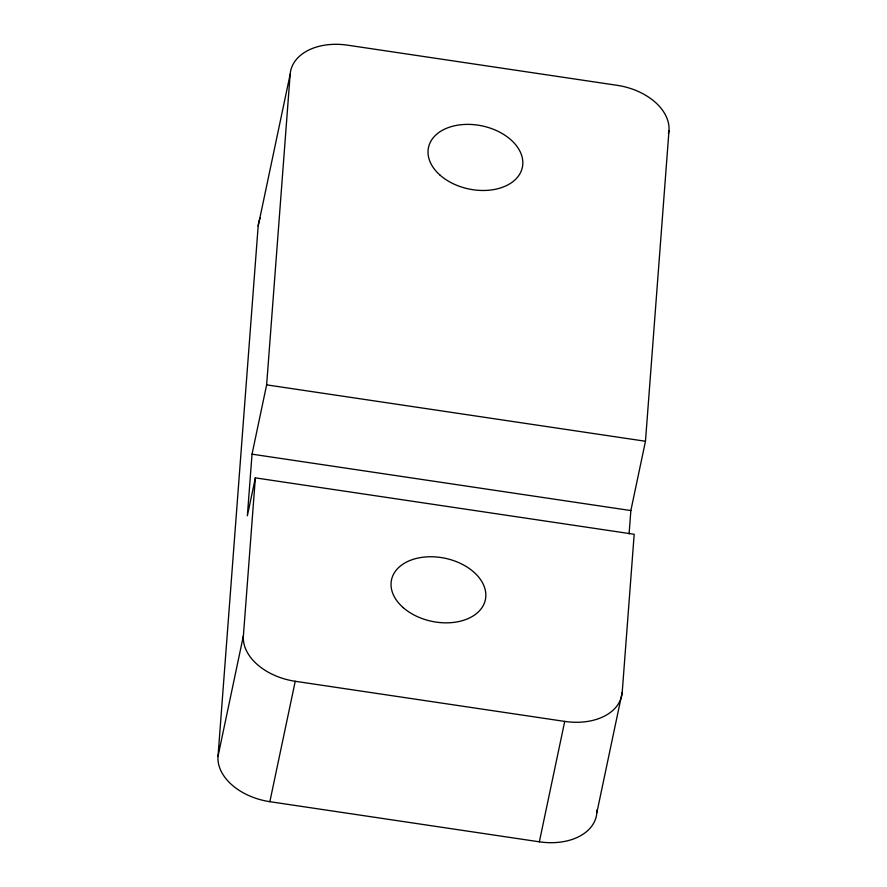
<?xml version="1.0" encoding="UTF-8"?>
<svg xmlns="http://www.w3.org/2000/svg" width="887" height="887" viewBox="0 0 887 887"><rect width="100%" height="100%" fill="white"/><g stroke="black" fill="none" stroke-linecap="round" stroke-linejoin="round"><path stroke-width="1.33" d="M290.149 74.331L266.632 384.858L252.03 454.166L247.362 515.813L255.356 477.871L634.183 534.273L622.219 692.27L596.851 812.669A55.393 37.21 11.9 0 1 539.351 841.818L269.859 801.682A55.393 37.21 11.9 0 1 218.014 756.267L258.172 226.096L290.149 74.331A55.393 37.21 11.9 0 1 347.649 45.182L617.141 85.318A55.393 37.21 11.9 0 1 668.986 130.733L645.47 441.26L630.857 510.568L629.094 533.863M218.014 756.267L243.382 635.857L255.356 477.871M596.851 812.669L597.051 809.909M269.859 801.682L295.238 681.283A55.393 37.21 11.9 0 1 243.382 635.857M668.421 133.449L668.986 130.733M539.351 841.818L564.72 721.408A55.393 37.21 11.9 0 0 622.219 692.27M266.632 384.858L645.47 441.26M252.03 454.166L630.857 510.568M295.238 681.283L564.72 721.408M258.172 226.096A55.393 37.21 11.9 0 1 260.246 217.847M440.196 175.271A47.976 32.231 11.9 0 0 520.525 172.599A47.976 32.231 11.9 0 0 465.52 124.413A47.976 32.231 11.9 0 0 440.196 175.271M403.219 607.639A47.976 32.231 11.9 0 0 483.537 604.967A47.976 32.231 11.9 0 0 428.532 556.781A47.976 32.231 11.9 0 0 403.219 607.639"/></g></svg>
